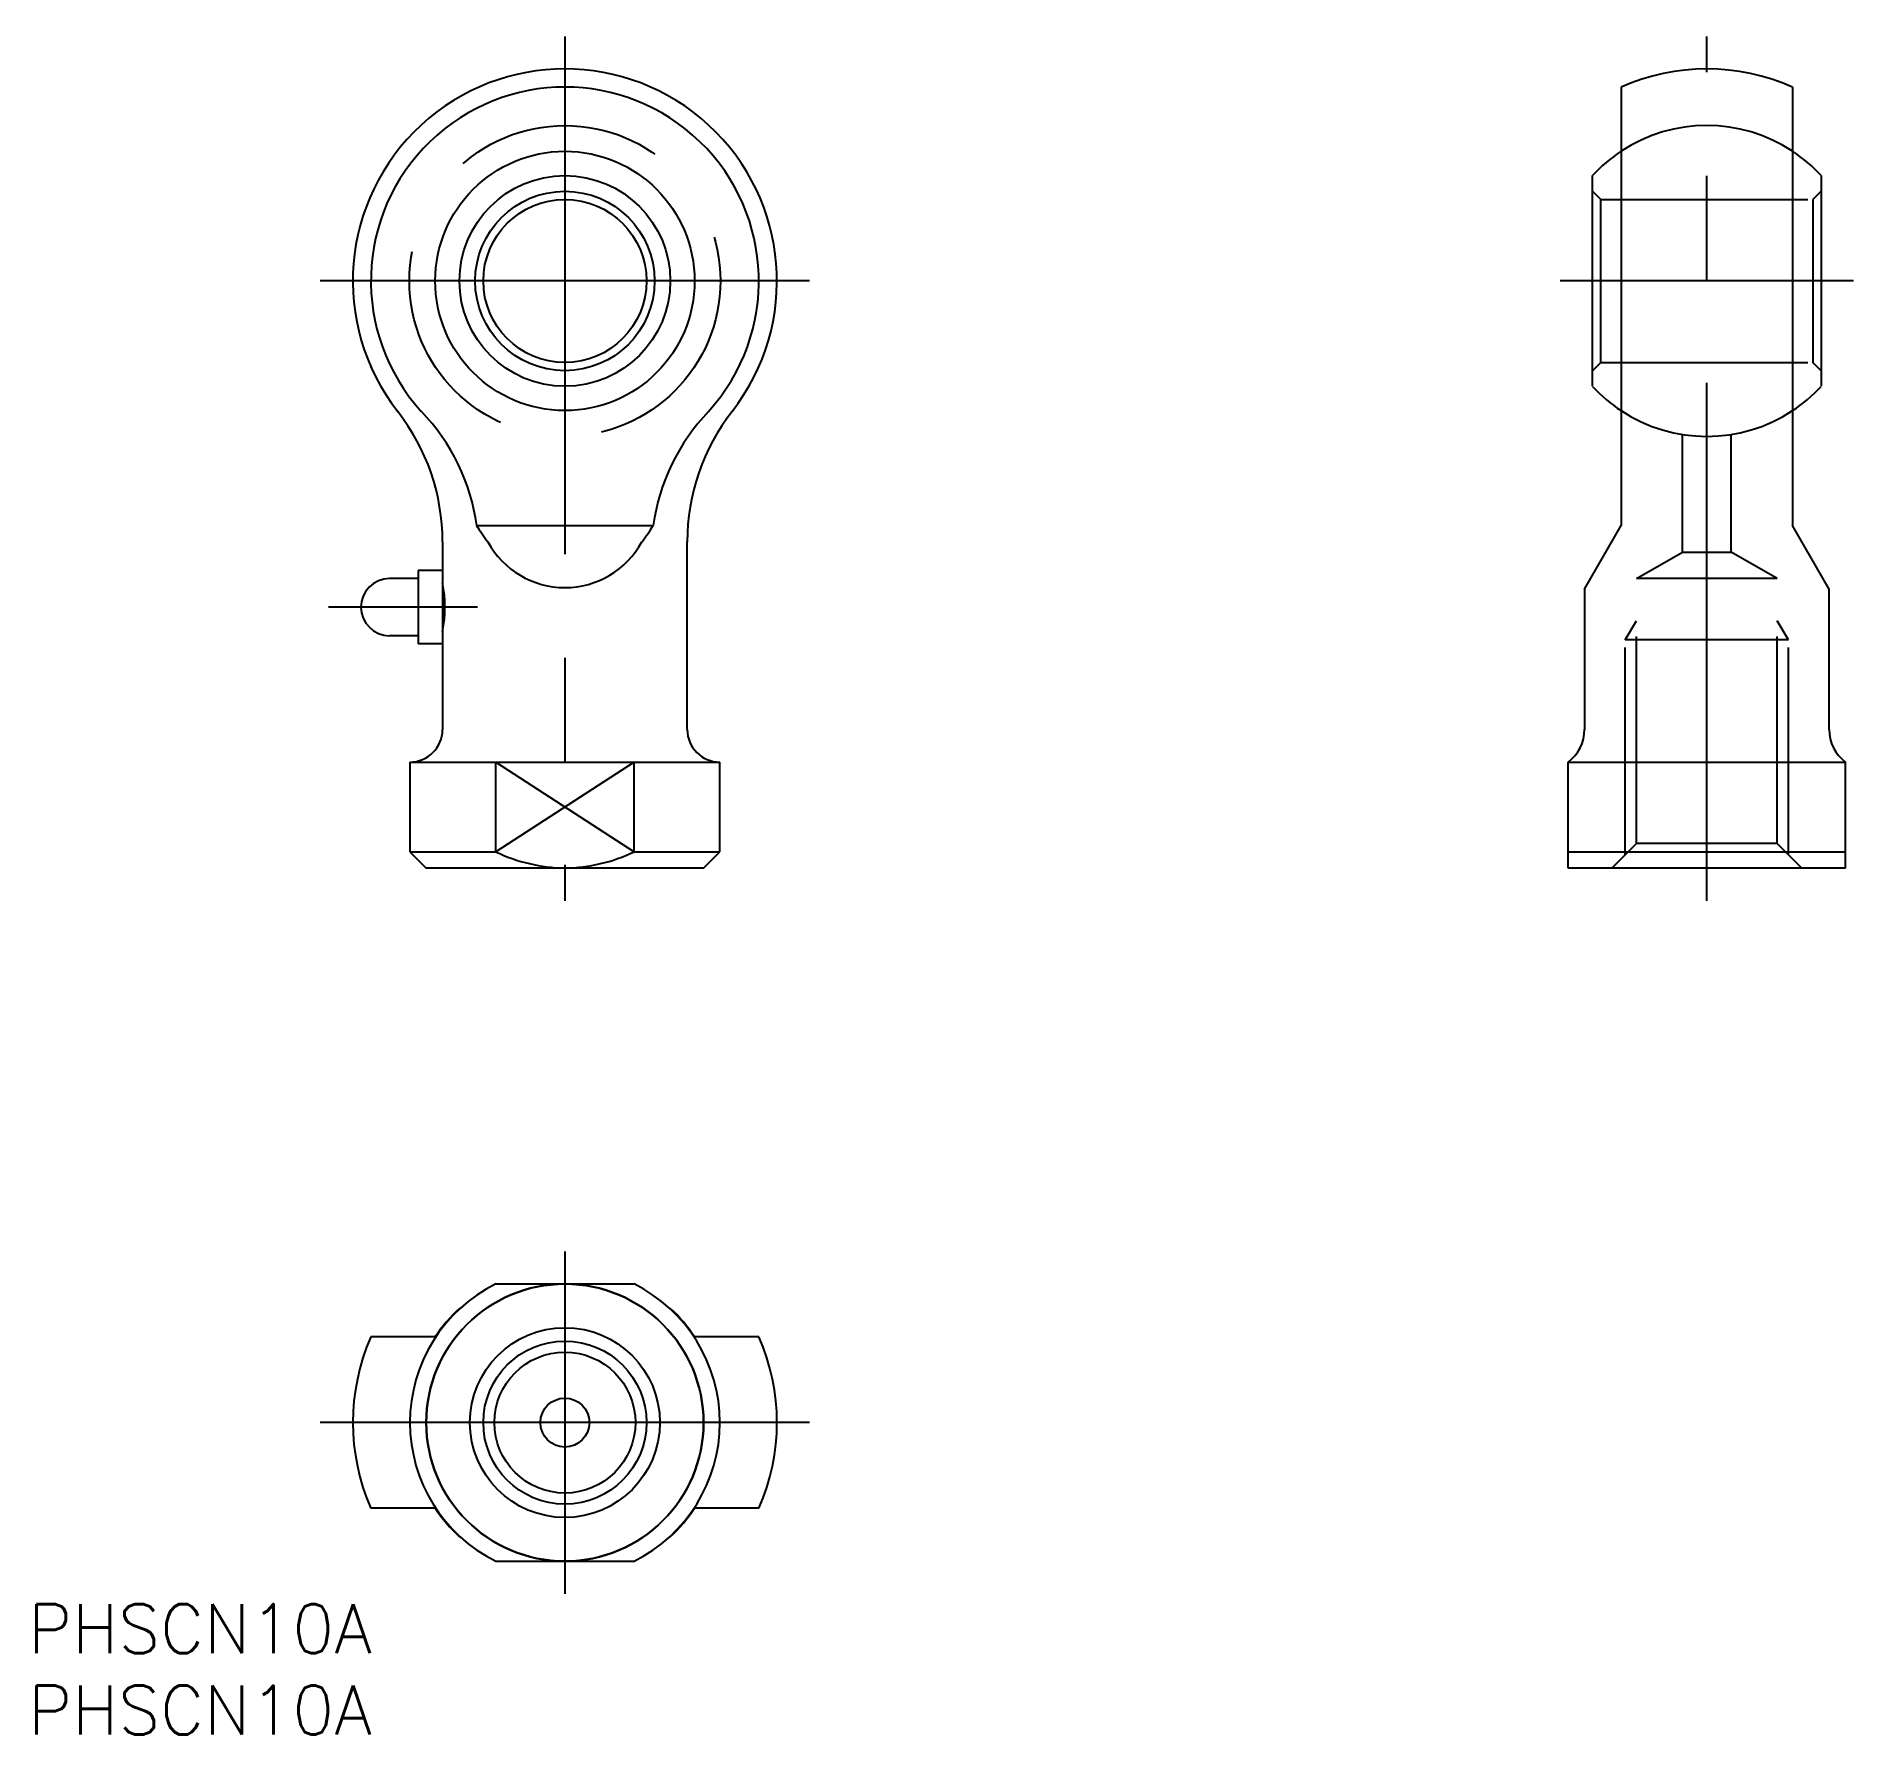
# Model space of a CAD drawing. Extents: x -32 to 79, y -19 to 85.
import ezdxf

# ---------------------------------------------------------------- set-up
doc = ezdxf.new("R2010")
doc.units = 0
doc.linetypes.add('CENTER', pattern=[50.8, 31.75, -6.35, 6.35, -6.35])
doc.linetypes.add('DASHED', pattern=[19.05, 12.7, -6.35])
doc.layers.get('0').update_dxf_attribs({"linetype": 'CONTINUOUS'})
doc.layers.add('CENTER', color=1, linetype='CENTER')
doc.styles.get("Standard").update_dxf_attribs({"font": 'txt.shx', "height": 3, "bigfont": 'bigfont.shx'})

msp = doc.modelspace()

# ---------------------------------------------------------------- linework, layer by layer
at = {"color": 7, "linetype": 'CONTINUOUS'}
for p, q in [((64.75, 81.89), (64.75, 55)), ((75.25, 81.89), (75.25, 55)), ((63, 63.54), (63, 76.46)), ((77, 76.46), (77, 63.54)), ((-5.41, 55), (5.41, 55)), ((62.5, 51.1), (64.75, 55)), ((77.5, 51.1), (75.25, 55)), ((-7.5, 54.01), (-7.5, 42.5)), ((7.5, 42.5), (7.5, 54.01)), ((-9, 51.75), (-10.75, 51.75)), ((-7.5, 52.25), (-9, 52.25)), ((-9, 52.25), (-9, 47.75)), ((62.5, 51.1), (62.5, 42.5)), ((77.5, 42.5), (77.5, 51.1)), ((-9, 48.25), (-10.75, 48.25)), ((-7.5, 47.75), (-9, 47.75)), ((-9.5, 40.5), (9.5, 40.5)), ((-9.5, 40.5), (-9.5, 35)), ((-4.24, 35), (-4.24, 40.5)), ((4.24, 35), (4.24, 40.5)), ((9.5, 35), (9.5, 40.5)), ((61.5, 40.5), (78.5, 40.5)), ((61.5, 34), (61.5, 40.5)), ((78.5, 34), (78.5, 40.5)), ((-9.5, 35), (-8.5, 34)), ((-9.5, 35), (-4.24, 35)), ((4.24, 35), (9.5, 35)), ((8.5, 34), (9.5, 35)), ((61.5, 35), (78.5, 35)), ((8.5, 34), (-8.5, 34)), ((78.5, 34), (61.5, 34)), ((-4.24, 8.5), (4.24, 8.5)), ((-6.46, 7), (-6.42, 7)), ((6.42, 7), (6.46, 7)), ((-7.92, 5.25), (-11.89, 5.25)), ((11.89, 5.25), (7.92, 5.25)), ((-7.92, -5.25), (-11.89, -5.25)), ((11.89, -5.25), (7.92, -5.25)), ((-6.42, -7), (-6.46, -7)), ((6.46, -7), (6.42, -7)), ((-4.24, -8.5), (4.24, -8.5))]:
    msp.add_line(p, q, dxfattribs=at)
at = {"color": 3, "linetype": 'DASHED'}
for p, q in [((63, 75.5), (63.5, 75)), ((63.5, 75), (76.5, 75)), ((63.5, 65), (63.5, 75)), ((77, 75.5), (76.5, 75)), ((76.5, 75), (76.5, 65)), ((63, 64.5), (63.5, 65)), ((63.5, 65), (76.5, 65)), ((77, 64.5), (76.5, 65)), ((68.5, 53.38), (68.5, 60.59)), ((71.5, 53.38), (71.5, 60.59)), ((65.68, 51.75), (68.5, 53.38)), ((68.5, 53.38), (71.5, 53.38)), ((74.32, 51.75), (71.5, 53.38)), ((65.68, 35.5), (65.68, 51.75)), ((74.32, 51.75), (65.68, 51.75)), ((74.32, 35.5), (74.32, 51.75)), ((65, 48), (65.68, 49.17)), ((75, 48), (74.32, 49.17)), ((65, 34.82), (65, 48)), ((75, 48), (65, 48)), ((75, 34.82), (75, 48)), ((65.68, 35.5), (64.18, 34)), ((74.32, 35.5), (65.68, 35.5)), ((74.32, 35.5), (75.82, 34))]:
    msp.add_line(p, q, dxfattribs=at)
at = {"color": 3, "linetype": 'CONTINUOUS'}
for p, q in [((4.24, 40.5), (-4.24, 35)), ((-4.24, 40.5), (4.24, 35))]:
    msp.add_line(p, q, dxfattribs=at)
at = {"color": 3, "linetype": 'DASHED'}
msp.add_circle((0, 70), 9.53, dxfattribs=at)
at = {"color": 7, "linetype": 'CONTINUOUS'}
for centre, radius in [((0, 70), 7.95), ((0, 70), 6.46), ((0, 70), 5.5), ((0, 70), 5), ((0, 0), 8.5), ((0, 0), 5.82), ((0, 0), 4.32), ((0, 0), 1.5)]:
    msp.add_circle(centre, radius, dxfattribs=at)
at = {"color": 3, "linetype": 'CONTINUOUS'}
msp.add_circle((0, 0), 5, dxfattribs=at)
at = {"color": 7, "linetype": 'CONTINUOUS'}
for centre, radius, start, end in [((0, 70), 13, 322.042, 217.958), ((70, 70), 13, 66.1812, 113.8188), ((0, 70), 11.89, 317.7513, 222.2487), ((70, 70), 9.53, 123.4481, 137.2995), ((70, 70), 9.53, 42.7005, 56.5519), ((70, 70), 9.53, 222.7005, 236.5519), ((70, 70), 9.53, 303.4481, 317.2995), ((-20.5, 54.01), 13, 0, 37.958), ((-17.83, 53.3), 12.54, 7.7738, 43.9395), ((17.96, 53.24), 12.67, 136.2564, 172.0303), ((20.5, 54.01), 13, 142.042, 180), ((28.06, 77.28), 40.21, 213.6471, 215.3629), ((-28.06, 77.28), 40.21, 324.6371, 326.3529), ((0, 56.58), 5.38, 208.5662, 331.4338), ((-10.75, 50), 1.75, 90, 270), ((-14.85, 50), 7.5, 348.462, 11.538), ((-9.5, 42.5), 2, 270, 0), ((9.5, 42.5), 2, 180, 270), ((60, 42.5), 2.5, 306.8699, 0), ((80, 42.5), 2.5, 180, 233.1301), ((0.17, 44.24), 10.24, 244.4494, 269.0252), ((-0.16, 44.2), 10.2, 270.923, 295.6024), ((0, 0), 9.5, 116.5254, 243.4746), ((0, 0), 8.5, 90, 270), ((0, 0), 8.5, 270, 90), ((0, 0), 9.5, 296.5254, 63.4746), ((0, 0), 9.53, 132.7005, 146.5519), ((0, 0), 9.53, 33.4481, 47.2995), ((0, 0), 13, 156.1812, 203.8188), ((0, 0), 13, 336.1812, 23.8188), ((0, 0), 9.53, 213.4481, 227.2995), ((0, 0), 9.53, 312.7005, 326.5519)]:
    msp.add_arc(centre, radius, start, end, dxfattribs=at)
at = {"color": 3, "linetype": 'DASHED'}
for start, end in [(56.5519, 123.4481), (236.5519, 303.4481)]:
    msp.add_arc((70, 70), 9.53, start, end, dxfattribs=at)
at = {"layer": 'CENTER', "color": 1, "linetype": 'CENTER'}
for p, q in [((0, 85), (0, 32)), ((70, 32), (70, 85)), ((15, 70), (-15, 70)), ((79, 70), (61, 70)), ((-5.35, 50), (-14.5, 50)), ((0, 10.5), (0, -10.5)), ((15, 0), (-15, 0))]:
    msp.add_line(p, q, dxfattribs=at)

# ---------------------------------------------------------------- texts
at = {"color": 7, "linetype": 'CONTINUOUS'}
for p in [(-32.91, -14.13), (-32.91, -19.13)]:
    msp.add_text('PHSCN10A', height=3, dxfattribs=at).set_placement(p)

doc.saveas('drawing.dxf')
